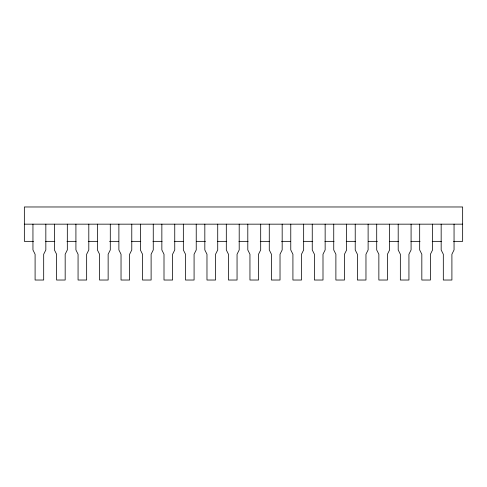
<?xml version="1.0" encoding="UTF-8"?>
<svg xmlns="http://www.w3.org/2000/svg" width="487" height="487" viewBox="0 0 487 487"><rect width="100%" height="100%" fill="white"/><g stroke="black" fill="none" stroke-linecap="round" stroke-linejoin="round"><path stroke-width="0.73" d="M24.35 224.166L462.65 224.166M33.481 241.351L24.35 241.351L24.35 206.975L462.65 206.975L462.65 241.351L453.519 241.351M45.656 241.351L54.788 241.351M66.963 241.351L76.094 241.351M88.269 241.351L97.4 241.351M109.575 241.351L118.706 241.351M131.642 241.351L140.773 241.351M152.948 241.351L162.08 241.351M174.255 241.351L183.386 241.351M196.322 241.351L205.453 241.351M217.628 241.351L226.759 241.351M238.934 241.351L248.066 241.351M260.241 241.351L269.372 241.351M281.547 241.351L290.678 241.351M303.614 241.351L312.745 241.351M324.92 241.351L334.052 241.351M346.227 241.351L355.358 241.351M368.294 241.351L377.425 241.351M389.6 241.351L398.731 241.351M410.906 241.351L420.038 241.351M432.213 241.351L441.344 241.351M454.054 224.166L454.054 249.947L451.906 254.244L451.906 280.025L443.316 280.025L443.316 254.244L441.167 249.947L441.167 224.166M432.572 224.166L432.572 249.947L430.423 254.244L430.423 280.025L421.827 280.025L421.827 254.244L419.678 249.947L419.678 224.166M411.083 224.166L411.083 249.947L408.934 254.244L408.934 280.025L400.344 280.025L400.344 254.244L398.196 249.947L398.196 224.166M389.6 224.166L389.6 249.947L387.451 254.244L387.451 280.025L378.856 280.025L378.856 254.244L376.707 249.947L376.707 224.166M368.117 224.166L368.117 249.947L365.968 254.244L365.968 280.025L357.373 280.025L357.373 254.244L355.224 249.947L355.224 224.166M346.628 224.166L346.628 249.947L344.479 254.244L344.479 280.025L335.884 280.025L335.884 254.244L333.741 249.947L333.741 224.166M325.146 224.166L325.146 249.947L322.997 254.244L322.997 280.025L314.401 280.025L314.401 254.244L312.252 249.947L312.252 224.166M303.657 224.166L303.657 249.947L301.508 254.244L301.508 280.025L292.918 280.025L292.918 254.244L290.769 249.947L290.769 224.166M282.174 224.166L282.174 249.947L280.025 254.244L280.025 280.025L271.429 280.025L271.429 254.244L269.281 249.947L269.281 224.166M260.691 224.166L260.691 249.947L258.542 254.244L258.542 280.025L249.947 280.025L249.947 254.244L247.798 249.947L247.798 224.166M239.202 224.166L239.202 249.947L237.053 254.244L237.053 280.025L228.458 280.025L228.458 254.244L226.309 249.947L226.309 224.166M217.719 224.166L217.719 249.947L215.571 254.244L215.571 280.025L206.975 280.025L206.975 254.244L204.826 249.947L204.826 224.166M196.231 224.166L196.231 249.947L194.082 254.244L194.082 280.025L185.492 280.025L185.492 254.244L183.343 249.947L183.343 224.166M174.748 224.166L174.748 249.947L172.599 254.244L172.599 280.025L164.003 280.025L164.003 254.244L161.854 249.947L161.854 224.166M153.259 224.166L153.259 249.947L151.116 254.244L151.116 280.025L142.521 280.025L142.521 254.244L140.372 249.947L140.372 224.166M131.776 224.166L131.776 249.947L129.627 254.244L129.627 280.025L121.032 280.025L121.032 254.244L118.883 249.947L118.883 224.166M110.293 224.166L110.293 249.947L108.144 254.244L108.144 280.025L99.549 280.025L99.549 254.244L97.4 249.947L97.4 224.166M88.804 224.166L88.804 249.947L86.656 254.244L86.656 280.025L78.066 280.025L78.066 254.244L75.917 249.947L75.917 224.166M67.322 224.166L67.322 249.947L65.173 254.244L65.173 280.025L56.577 280.025L56.577 254.244L54.428 249.947L54.428 224.166M45.833 224.166L45.833 249.947L43.684 254.244L43.684 280.025L35.094 280.025L35.094 254.244L32.946 249.947L32.946 224.166"/></g></svg>
